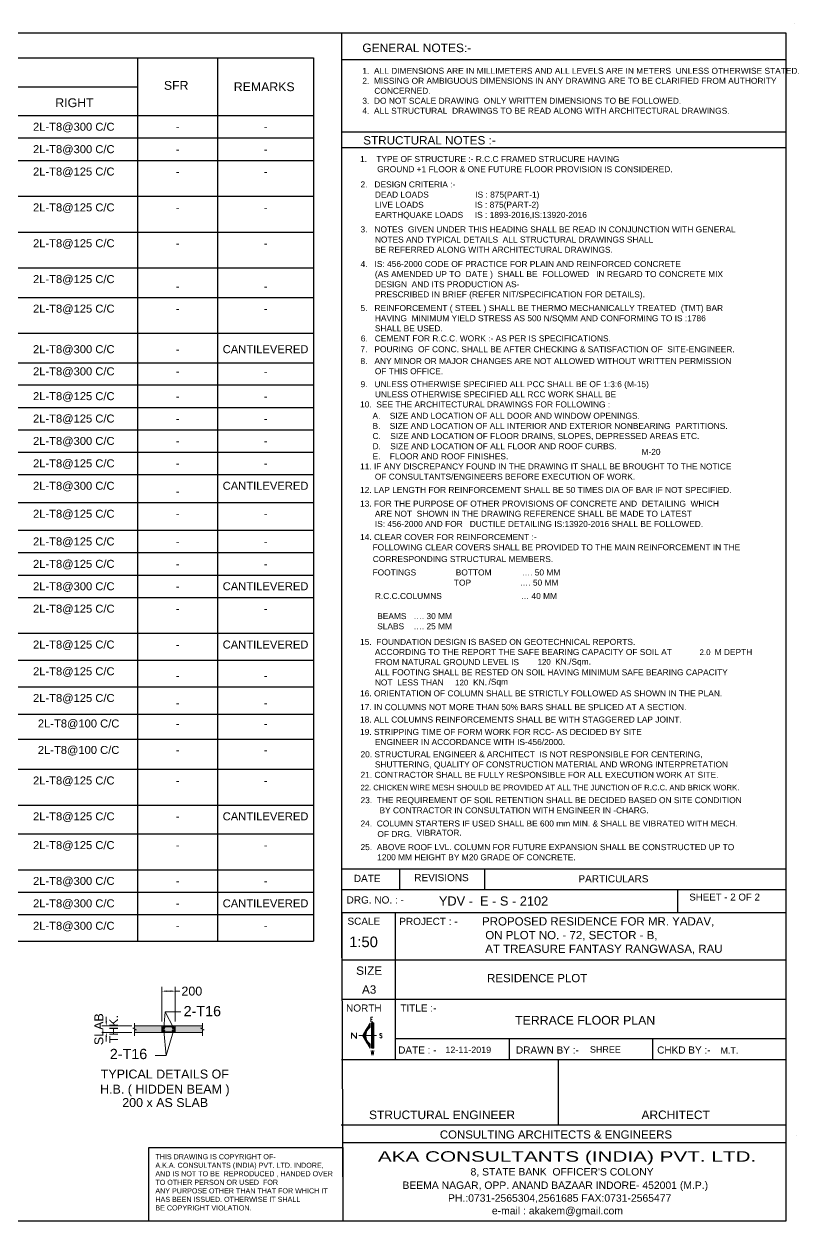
# Model space of a CAD drawing. Header units: metres. Extents: x 1689 to 2066, y 219 to 408.
# Drawn here: x 1739.14 to 1748.83, y 363.55 to 378.51 of the extents above; entities that cross this region are included whole.
import ezdxf
from ezdxf.enums import TextEntityAlignment as Align

# ---------------------------------------------------------------- set-up
doc = ezdxf.new("R2010")
doc.units = ezdxf.units.M
doc.header["$LTSCALE"] = 1.5
for name, color, linetype, lineweight in [('COL', 4, 'Continuous', 25), ('FORMAT - STR', 7, 'Continuous', 25), ('SECTION -  LINE - STR', 3, 'Continuous', 20)]:
    doc.layers.add(name, color=color, linetype=linetype, lineweight=lineweight)
for name, color, linetype in [('LETTER', 7, 'Continuous'), ('Schedule Border', 60, 'Continuous'), ('Schedule Header', 4, 'Continuous'), ('Schedule Line', 60, 'Continuous'), ('T-Text', 7, 'Continuous'), ('Text', 31, 'Continuous')]:
    doc.layers.add(name, color=color, linetype=linetype)
doc.styles.add('A1', font='arial.ttf', dxfattribs={"height": 0.225})
doc.styles.add('PRADEEP - STR', font='swissel.ttf')
doc.styles.add('ROMAND', font='arial.ttf')
doc.styles.add('ROMANS', font='romans', dxfattribs={"width": 0.8})
doc.styles.add('ROMANT', font='romant', dxfattribs={"height": 0.4})
doc.styles.add('SC-FGT2', font='sanss___.ttf')
doc.styles.add('SC-FTG1', font='sanss___.ttf')
doc.styles.get("Standard").update_dxf_attribs({"font": 'arial.ttf', "height": 0.2})
doc.dimstyles.new('XYZ', dxfattribs={"dimtxt": 0.3, "dimasz": 0.2, "dimexe": 0.09, "dimexo": 0.0625, "dimgap": 0.09, "dimtad": 0, "dimdec": 0, "dimlfac": 1000, "dimzin": 0, "dimdsep": 46, "dimtxsty": 'Standard', "dimblk": 'OBLIQUE', "dimcen": 0.09, "dimclrd": 125, "dimclre": 125, "dimadec": 0, "dimazin": 0, "dimtfac": 1, "dimtdec": 0, "dimtofl": 0, "dimtmove": 0, "dimatfit": 3, "dimfxl": 1, "dimtolj": 1, "dimtzin": 0, "dimlwd": 13, "dimlwe": 13, "dimarcsym": 0})

# ---------------------------------------------------------------- blocks, each defined once
blk = doc.blocks.new('A$C3A620828')
at = {"color": 125, "lineweight": 25, "ltscale": 100}
for p, q in [((0, 1.718), (-3.7121, 1.718)), ((0, 1.5691), (-3.6971, 1.5691)), ((0, 0.9176), (-3.6971, 0.9176))]:
    blk.add_line(p, q, dxfattribs=at)
at = {"layer": 'COL'}
for p, q in [((-3.7076, 3.8567), (-3.6971, 0.9176)), ((0, 1.9089), (0, 0.9176))]:
    blk.add_line(p, q, dxfattribs=at)
at = {"layer": 'Defpoints', "color": 1, "linetype": 'Continuous', "lineweight": 30}
blk.add_line((0.0859, 1.6321), (0.0859, 1.6321), dxfattribs=at)
at = {"layer": 'FORMAT - STR'}
for p, q in [((-3.7076, 3.8567), (0, 3.8567)), ((-3.2235, 3.8567), (-3.2235, 3.6848)), ((-2.5153, 3.8567), (-2.5153, 3.6848)), ((-3.7076, 3.6848), (0, 3.6848)), ((-0.9039, 3.6848), (-0.9039, 3.491)), ((-3.7076, 3.491), (0, 3.491)), ((-3.26, 3.491), (-3.26, 2.2624)), ((0, 3.0945), (-3.7076, 3.0945)), ((0, 2.7661), (-3.7076, 2.7661)), ((0, 2.4378), (-3.26, 2.4378)), ((-2.3101, 2.4378), (-2.3101, 2.2624)), ((-1.1142, 2.4378), (-1.1142, 2.2624)), ((0, 2.2624), (-3.7076, 2.2624)), ((-1.8982, 1.718), (-1.8982, 2.2624)), ((0, 1.718), (-3.7121, 1.718))]:
    blk.add_line(p, q, dxfattribs=at)
at = {"layer": 'FORMAT - STR', "ltscale": 3, "style": 'PRADEEP - STR'}
for s, height, p in [('DATE', 0.05974, (-3.6055, 3.7469)), ('REVISIONS', 0.05974, (-3.1013, 3.7536)), ('PARTICULARS', 0.059738, (-1.7311, 3.7438)), ('DRG. NO. : -', 0.059738, (-3.6657, 3.5672)), ('SCALE', 0.05974, (-3.6587, 3.3898)), ('PROJECT : -', 0.059738, (-3.226, 3.3882)), ('NORTH', 0.05974, (-3.6702, 2.6651)), ('TITLE :-', 0.05974, (-3.2177, 2.6653)), ('DATE : -', 0.05974, (-3.2353, 2.3148)), ('DRAWN BY :-    ', 0.059738, (-2.252, 2.3148)), ('CHKD BY :-', 0.05974, (-1.0738, 2.3148)), ('STRUCTURAL ENGINEER', 0.071364, (-3.4784, 1.7683)), ('ARCHITECT', 0.07136, (-1.2048, 1.7683))]:
    blk.add_text(s, height=height, dxfattribs=at).set_placement(p)
at = {"layer": 'FORMAT - STR', "color": 4, "ltscale": 3, "char_height": 0.068589, "width": 2.451607, "attachment_point": 1, "rotation": 0.00229, "style": 'PRADEEP - STR'}
for s, insert in [('\\pxql;{\\fArial|b0|i0|c0|p34;\\C256;PROPOSED RESIDENCE FOR MR. YADAV, \\P ON PLOT NO. - 72, SECTOR - B, \\P AT TREASURE FANTASY RANGWASA, RAU}', (-2.5351, 3.4526)), ('\\pxql;{\\fArial|b0|i0|c0|p34;\\C256;RESIDENCE PLOT}', (-2.4934, 2.9794))]:
    blk.add_mtext(s, dxfattribs=dict(at, insert=insert))
at = {"layer": 'T-Text', "ltscale": 3, "style": 'ROMAND'}
blk.add_text('CONSULTING ARCHITECTS & ENGINEERS ', height=0.068214, dxfattribs=at).set_placement((-2.8875, 1.6057))
at = {"layer": 'T-Text', "ltscale": 3, "style": 'ROMAND', "width": 1.424099}
blk.add_text('AKA CONSULTANTS (INDIA) PVT. LTD.', height=0.086818, rotation=0.00229, dxfattribs=at).set_placement((-3.4046, 1.4131), (-0.2472, 1.4132), align=Align.FIT)
at = {"layer": 'T-Text', "ltscale": 3, "style": 'A1'}
for s, p in [("8, STATE BANK  OFFICER'S COLONY", (-2.6314, 1.2978)), ('BEEMA NAGAR, OPP. ANAND BAZAAR INDORE- 452001 (M.P.)', (-3.1999, 1.1857)), ('PH.:0731-2565304,2561685 FAX:0731-2565477', (-2.8197, 1.0788)), ('e-mail : akakem@gmail.com', (-2.4533, 0.9733))]:
    blk.add_text(s, height=0.062013, rotation=0.00229, dxfattribs=at).set_placement(p)
blk = doc.blocks.new('*X3')
at = {"color": 0}
for p, q in [((48396, 10594), (49241, 10594)), ((48449, 10625), (49189, 10625)), ((48501, 10656), (49136, 10656)), ((48554, 10688), (49084, 10688)), ((48606, 10719), (49031, 10719)), ((48659, 10750), (48978, 10750)), ((48712, 10781), (48926, 10781)), ((48764, 10812), (48873, 10812)), ((48817, 10844), (48821, 10844)), ((47703, 10031), (49939, 10031)), ((47703, 10000), (49939, 10000)), ((47703, 9969), (49939, 9969)), ((47703, 9906), (49939, 9906)), ((47703, 9875), (49939, 9875)), ((47712, 10188), (48065, 10188)), ((47765, 10219), (48088, 10219)), ((47818, 10250), (48113, 10250)), ((47870, 10281), (48140, 10281)), ((47923, 10312), (48170, 10312)), ((47975, 10344), (48203, 10344)), ((48028, 10375), (48240, 10375)), ((48081, 10406), (48281, 10406)), ((48133, 10438), (48327, 10438)), ((48186, 10469), (48380, 10469)), ((48238, 10500), (48444, 10500)), ((48291, 10531), (48524, 10531)), ((48343, 10562), (48641, 10562)), ((48996, 10562), (49294, 10562)), ((49114, 10531), (49347, 10531)), ((49194, 10500), (49399, 10500)), ((49257, 10469), (49452, 10469)), ((49310, 10438), (49504, 10438)), ((49357, 10406), (49557, 10406)), ((49398, 10375), (49609, 10375)), ((49434, 10344), (49662, 10344)), ((49467, 10312), (49715, 10312)), ((49497, 10281), (49767, 10281)), ((49525, 10250), (49820, 10250)), ((49550, 10219), (49872, 10219)), ((49572, 10188), (49925, 10188))]:
    blk.add_line(p, q, dxfattribs=at)
blk = doc.blocks.new('NORTH')
at = {"lineweight": 20}
for p, q in [((0.14, 1.8), (-0.52, 0.69)), ((0.14, 1.44), (0.14, 1.8)), ((0.14, -0.43), (-0.52, 0.69)), ((0.14, -0.07), (0.14, -0.43))]:
    blk.add_line(p, q, dxfattribs=at)
at = {"color": 1, "lineweight": 20}
blk.add_line((0.69, 0.69), (-0.88, 0.69), dxfattribs=at)
at = {"lineweight": 20}
for points in [[(0.27, 1.81), (0.37, 1.81), (0.37, -0.43), (0.27, -0.43)], [(0.41, -0.43), (0.41, 1.81), (0.47, 1.81), (0.47, -0.43)]]:
    blk.add_lwpolyline(points, close=True, dxfattribs=at)
for start, end in [(124.5364, 180), (180, 235.4636)]:
    blk.add_arc((0.66, 0.69), 0.92, start, end, dxfattribs=at)
at = {"lineweight": 20, "xscale": 0.001, "yscale": 0.001, "zscale": 0.001, "rotation": 90}
blk.add_blockref('*X3', (10.32, -48.13), dxfattribs=at)
at = {"color": 1, "lineweight": 20, "style": 'ROMANS'}
for s, width, p, p2 in [('E', 0.865261, (0.13, 1.91), (0.41, 1.91)), ('S', 0.865261, (0.94, 0.48), (1.22, 0.48)), ('W', 0.668611, (0.2, -1.03), (0.48, -1.03))]:
    blk.add_text(s, height=0.4, dxfattribs=dict(at, width=width)).set_placement(p, p2, align=Align.FIT)
at = {"color": 1, "lineweight": 20, "style": 'ROMANT', "width": 1.5}
blk.add_text('N', height=0.5, dxfattribs=at).set_placement((-1.64, 0.43))
blk = doc.blocks.new('A$C4C8860FA')
at = {"layer": 'LETTER', "color": 7, "xscale": 0.1413310012124444, "yscale": 0.1413310012124444, "zscale": 0.1413310012124444}
blk.add_blockref('NORTH', (-0.332, 0.206), dxfattribs=at)
at = {"layer": 'FORMAT - STR', "color": 6, "ltscale": 3, "style": 'PRADEEP - STR'}
for s, p in [('SIZE', (-0.326, 1.063)), ('A3', (-0.326, 0.827))]:
    blk.add_text(s, height=0.1046, dxfattribs=at).set_placement(p, align=Align.CENTER)
blk = doc.blocks.new('DCDCVDCVZXCXZV')
at = {"layer": 'SECTION -  LINE - STR', "color": 2, "const_width": 0.0303, "flags": 128}
blk.add_lwpolyline([(-0.017, 0, 1), (0.017, 0, 1)], format="xyb", close=True, dxfattribs=at)
at = {"layer": 'SECTION -  LINE - STR', "color": 2}
blk.add_circle((0, 0), 0.0335, dxfattribs=at)
blk = doc.blocks.new('*D482')
at = {"layer": 'Defpoints', "color": 0, "transparency": 16777216}
for p in [(-1.366, 0.407), (-0.692, 0.407), (-0.692, 0.257)]:
    blk.add_point(p, dxfattribs=at)
at = {"layer": 'SECTION -  LINE - STR', "color": 2, "lineweight": 13, "transparency": 16777216}
for p, q in [((-1.366, 0.507), (-1.366, 0.607)), ((-1.366, 0.157), (-1.366, 0.057))]:
    blk.add_line(p, q, dxfattribs=at)
at = {"layer": 'SECTION -  LINE - STR', "color": 1, "lineweight": 13, "transparency": 16777216}
for p, q in [((-0.792, 0.407), (-1.466, 0.407)), ((-0.792, 0.257), (-1.466, 0.257))]:
    blk.add_line(p, q, dxfattribs=at)
at = {"layer": 'SECTION -  LINE - STR', "color": 2, "transparency": 16777216}
for points in [[(-1.383, 0.507), (-1.35, 0.507), (-1.366, 0.407)], [(-1.383, 0.157), (-1.35, 0.157), (-1.366, 0.257)]]:
    blk.add_solid(points, dxfattribs=at)
at = {"layer": 'SECTION -  LINE - STR', "color": 3, "transparency": 16777216, "insert": (-1.366, 0.332), "char_height": 0.2, "width": 0.68704, "attachment_point": 5, "rotation": 90}
blk.add_mtext('\\A1;SLAB \\PTHK.', dxfattribs=at)
blk = doc.blocks.new('_Oblique')
at = {"color": 0, "linetype": 'ByBlock', "lineweight": -2}
blk.add_line((-0.5, -0.5), (0.5, 0.5), dxfattribs=at)
blk = doc.blocks.new('*D483')
at = {"layer": 'Defpoints', "color": 0, "transparency": 16777216}
for p in [(0.18, 1.184), (-0.12, 0.407), (0.18, 0.407)]:
    blk.add_point(p, dxfattribs=at)
at = {"layer": 'SECTION -  LINE - STR', "color": 1, "lineweight": 13, "transparency": 16777216}
for p, q in [((-0.12, 0.507), (-0.12, 1.284)), ((0.18, 0.507), (0.18, 1.284))]:
    blk.add_line(p, q, dxfattribs=at)
at = {"layer": 'SECTION -  LINE - STR', "color": 2, "lineweight": 13, "transparency": 16777216}
for p, q in [((-0.02, 1.184), (0.08, 1.184)), ((0.18, 1.184), (0.28, 1.184))]:
    blk.add_line(p, q, dxfattribs=at)
at = {"layer": 'SECTION -  LINE - STR', "color": 2, "transparency": 16777216}
for points in [[(-0.02, 1.201), (-0.02, 1.168), (-0.12, 1.184)], [(0.08, 1.201), (0.08, 1.168), (0.18, 1.184)]]:
    blk.add_solid(points, dxfattribs=at)
at = {"layer": 'SECTION -  LINE - STR', "color": 3, "transparency": 16777216, "insert": (0.552, 1.184), "char_height": 0.2, "attachment_point": 5}
blk.add_mtext('\\A1;200', dxfattribs=at)
blk = doc.blocks.new('H.B. ( HIDDEN BEAM )')
at = {"layer": 'SECTION -  LINE - STR'}
h = blk.add_hatch(color=48, dxfattribs=at)
h.dxf.hatch_style = 1
h.paths.add_polyline_path([(-0.7296, 0.4066), (-0.7296, 0.3561), (-0.7688, 0.3561), (-0.6904, 0.3148), (-0.7296, 0.3148), (-0.7296, 0.2566), (0.7892, 0.2566), (0.7892, 0.3148), (0.8284, 0.3148), (0.75, 0.3561), (0.7892, 0.3561), (0.7892, 0.4066)])
at = {"layer": 'SECTION -  LINE - STR', "color": 3}
for p, q in [((-0.7296, 0.4066), (0.7892, 0.4066)), ((-0.7296, 0.2566), (0.7892, 0.2566))]:
    blk.add_line(p, q, dxfattribs=at)
at = {"layer": 'SECTION -  LINE - STR', "color": 3, "flags": 128}
for points in [[(-0.7296, 0.4705), (-0.7296, 0.3561), (-0.7688, 0.3561), (-0.6904, 0.3148), (-0.7296, 0.3148), (-0.7296, 0.1831)], [(0.7892, 0.4705), (0.7892, 0.3561), (0.75, 0.3561), (0.8284, 0.3148), (0.7892, 0.3148), (0.7892, 0.1831)]]:
    blk.add_lwpolyline(points, dxfattribs=at)
at = {"layer": 'SECTION -  LINE - STR', "color": 3}
blk.add_lwpolyline([(-0.1202, 0.2566), (0.1798, 0.2566), (0.1798, 0.4066), (-0.1202, 0.4066)], close=True, dxfattribs=at)
at = {"layer": 'SECTION -  LINE - STR', "color": 6}
blk.add_lwpolyline([(-0.0906, 0.2762), (0.1501, 0.2762, 0.4142136), (0.1601, 0.2862), (0.1601, 0.3769, 0.4142136), (0.1501, 0.3869), (-0.0906, 0.3869, 0.4142136), (-0.1006, 0.3769), (-0.1006, 0.2862, 0.4142136)], format="xyb", close=True, dxfattribs=at)
at = {"layer": 'SECTION -  LINE - STR', "color": 2, "yscale": 0.3919999999999998, "zscale": 0.3919999999999998}
for p, xscale in [((-0.0786, 0.3649), 0.3919999999999998), ((0.1381, 0.3649), -0.3919999999999998)]:
    blk.add_blockref('DCDCVDCVZXCXZV', p, dxfattribs=dict(at, xscale=xscale))
at = {"layer": 'SECTION -  LINE - STR', "color": 2, "yscale": 0.3919999999999998, "zscale": 0.3919999999999998, "rotation": 180}
for p, xscale in [((-0.0786, 0.2982), -0.3919999999999998), ((0.1381, 0.2982), 0.3919999999999998)]:
    blk.add_blockref('DCDCVDCVZXCXZV', p, dxfattribs=dict(at, xscale=xscale))
at = {"layer": 'SECTION -  LINE - STR', "color": 6, "style": 'PRADEEP - STR'}
for p in [(0.368, 0.6223), (-1.2869, -0.3388)]:
    blk.add_text('2-T16', height=0.23, dxfattribs=at).set_placement(p)
at = {"layer": 'SECTION -  LINE - STR', "color": 2, "style": 'PRADEEP - STR'}
for s, p in [('TYPICAL DETAILS OF', (-0.0533, -0.7731)), ('H.B. ( HIDDEN BEAM )', (-0.0533, -1.1117)), ('200 x AS SLAB', (-0.0452, -1.4127))]:
    blk.add_text(s, height=0.2, dxfattribs=at).set_placement(p, align=Align.CENTER)
at = {"layer": 'SECTION -  LINE - STR', "color": 3}
dim = blk.add_linear_dim(base=(0.1798, 1.1842), p1=(-0.1202, 0.4066), p2=(0.1798, 0.4066), text='200', dimstyle='XYZ', override={"dimtxt": 0.15, "dimasz": 0.1, "dimexe": 0.1, "dimexo": 0.1, "dimgap": 0.05, "dimsah": 1, "dimdle": 0.1, "dimclrd": 2, "dimclre": 1, "dimclrt": 3, "dimfxl": 100}, dxfattribs=at)
dim.commit()
dim.dimension.update_dxf_attribs({"geometry": '*D483', "text_midpoint": (0.5521, 1.1842)})
dim = blk.add_linear_dim(base=(-1.3662, 0.4066), p1=(-0.6916, 0.2566), p2=(-0.6916, 0.4066), angle=90, text='SLAB \\PTHK.', dimstyle='XYZ', override={"dimtxt": 0.15, "dimasz": 0.1, "dimexe": 0.1, "dimexo": 0.1, "dimgap": 0.05, "dimsah": 1, "dimdle": 0.1, "dimclrd": 2, "dimclre": 1, "dimclrt": 3, "dimfxl": 100}, dxfattribs=at)
dim.commit()
dim.dimension.update_dxf_attribs({"geometry": '*D482', "text_midpoint": (-1.3662, 0.3316), "dimtype": 128})
at = {"layer": 'SECTION -  LINE - STR', "color": 2}
for points in [[(-0.0786, 0.3649), (-0.0458, 0.719), (0.3059, 0.719)], [(0.1381, 0.3649), (-0.0458, 0.719), (0.3059, 0.719)], [(0.1381, 0.2982), (-0.0206, -0.2584), (-0.2701, -0.2584)], [(-0.0786, 0.2982), (-0.0206, -0.2584), (-0.2701, -0.2584)]]:
    blk.add_leader(points, dimstyle='XYZ', override={"dimasz": 0.05, "dimclrd": 2, "dimldrblk": 'Origin2', "dimlwd": 9}, dxfattribs=at)

msp = doc.modelspace()

# ---------------------------------------------------------------- linework, layer by layer
at = {"layer": 'Defpoints', "color": 1, "linetype": 'Continuous', "lineweight": 30}
msp.add_line((1748.77178, 378.51277), (1748.77178, 378.51277), dxfattribs=at)
at = {"layer": 'FORMAT - STR'}
for p, q in [((1743.1093, 378.40264), (1743.1093, 366.8404)), ((1743.28306, 378.40273), (1748.66174, 378.40273)), ((1748.66174, 378.40273), (1748.66174, 366.06706)), ((1743.1093, 378.06844), (1748.66174, 378.06844)), ((1743.1093, 377.16576), (1748.66174, 377.16576)), ((1743.1093, 376.97037), (1748.66174, 376.97037))]:
    msp.add_line(p, q, dxfattribs=at)
for points in [[(1748.66174, 378.40273), (1748.66174, 363.55273), (1727.66174, 363.55273), (1727.66174, 378.40273)], [(1748.66174, 378.40273), (1748.66174, 363.55273), (1727.66174, 363.55273), (1727.66174, 378.40273)], [(1743.12464, 363.55273), (1740.69976, 363.55273), (1740.69976, 364.47208), (1743.12464, 364.47208)]]:
    msp.add_lwpolyline(points, close=True, dxfattribs=at)
at = {"layer": 'Schedule Border'}
for p, q in [((1727.66174, 378.08815), (1742.75845, 378.08815)), ((1740.55845, 378.08815), (1740.55845, 367.0522)), ((1741.55845, 378.08815), (1741.55845, 367.0522)), ((1742.75845, 378.08815), (1742.75845, 367.0522)), ((1727.66174, 377.36815), (1742.75845, 377.36815)), ((1727.66174, 377.36815), (1742.75845, 377.36815)), ((1727.66174, 367.0522), (1742.75845, 367.0522))]:
    msp.add_line(p, q, dxfattribs=at)
at = {"layer": 'Schedule Line'}
for p, q in [((1741.55845, 378.08815), (1741.55845, 367.0522)), ((1729.06174, 377.72815), (1740.55845, 377.72815)), ((1727.66174, 377.08815), (1742.75845, 377.08815)), ((1727.66174, 376.80815), (1742.75845, 376.80815)), ((1727.66174, 376.36015), (1742.75845, 376.36015)), ((1727.66174, 375.91215), (1742.75845, 375.91215)), ((1727.66174, 375.46415), (1742.75845, 375.46415)), ((1727.66174, 375.09508), (1742.75845, 375.09508)), ((1727.66174, 374.64708), (1742.75845, 374.64708)), ((1727.66174, 374.27859), (1742.75845, 374.27859)), ((1727.66174, 374.00144), (1742.75845, 374.00144)), ((1727.66174, 373.72144), (1742.75845, 373.72144)), ((1727.66174, 373.44144), (1742.75845, 373.44144)), ((1727.66174, 373.16144), (1742.75845, 373.16144)), ((1727.66174, 372.88144), (1742.75845, 372.88144)), ((1727.66174, 372.53167), (1742.75845, 372.53167)), ((1727.66174, 372.18544), (1742.75845, 372.18544)), ((1727.66174, 371.90544), (1742.75845, 371.90544)), ((1727.66174, 371.62544), (1742.75845, 371.62544)), ((1727.66174, 371.34544), (1742.75845, 371.34544)), ((1727.66174, 370.89744), (1742.75845, 370.89744)), ((1727.66174, 370.56301), (1742.75845, 370.56301)), ((1727.66174, 370.22926), (1742.75845, 370.22926)), ((1727.66174, 369.88731), (1742.75845, 369.88731)), ((1727.66174, 369.57512), (1742.75845, 369.57512)), ((1727.66174, 369.19829), (1742.75845, 369.19829)), ((1727.66174, 369.19829), (1742.75845, 369.19829)), ((1727.66174, 368.75029), (1742.75845, 368.75029)), ((1727.66174, 368.39094), (1742.75845, 368.39094)), ((1727.66174, 367.94294), (1742.75845, 367.94294)), ((1727.66174, 367.66294), (1742.75845, 367.66294)), ((1727.66174, 367.38294), (1742.75845, 367.38294))]:
    msp.add_line(p, q, dxfattribs=at)

# ---------------------------------------------------------------- block references
at = {"layer": 'COL', "xscale": 1.497702765113534, "yscale": 1.497702765113534, "zscale": 1.497702765113534}
msp.add_blockref('A$C3A620828', (1748.66174, 362.1784), dxfattribs=at)
at = {"layer": 'COL'}
msp.add_blockref('A$C4C8860FA', (1743.77925, 365.5668), dxfattribs=at)
at = {"layer": 'SECTION -  LINE - STR', "linetype": 'Continuous', "xscale": 0.5575680000000002, "yscale": 0.5575680000000002, "zscale": 0.5575680000000002}
msp.add_blockref('H.B. ( HIDDEN BEAM )', (1740.92922, 365.76532), dxfattribs=at)

# ---------------------------------------------------------------- texts
at = {"layer": 'FORMAT - STR', "style": 'PRADEEP - STR'}
for s, height, p in [('1.    TYPE OF STRUCTURE :- R.C.C FRAMED STRUCURE HAVING', 0.0748637, (1743.33963, 376.78714)), ('       GROUND +1 FLOOR & ONE FUTURE FLOOR PROVISION IS CONSIDERED.', 0.0748637, (1743.35031, 376.6604)), ('2.   DESIGN CRITERIA :-', 0.0748637, (1743.34525, 376.46967)), ('      DEAD LOADS                    IS : 875(PART-1)', 0.0748637, (1743.35031, 376.34292)), ('      LIVE LOADS                      IS : 875(PART-2)', 0.0748637, (1743.35031, 376.21618)), ('      EARTHQUAKE LOADS     IS : 1893-2016,IS:13920-2016', 0.0748637, (1743.35031, 376.08943)), ('3.   NOTES  GIVEN UNDER THIS HEADING SHALL BE READ IN CONJUNCTION WITH GENERAL', 0.0748637, (1743.3452, 375.90744)), ('      NOTES AND TYPICAL DETAILS  ALL STRUCTURAL DRAWINGS SHALL', 0.0748637, (1743.35031, 375.78069)), ('      BE REFERRED ALONG WITH ARCHITECTURAL DRAWINGS.', 0.0748637, (1743.35031, 375.65395)), ('4.   IS: 456-2000 CODE OF PRACTICE FOR PLAIN AND REINFORCED CONCRETE', 0.0748637, (1743.34616, 375.47578)), ('      (AS AMENDED UP TO  DATE )  SHALL BE  FOLLOWED   IN REGARD TO CONCRETE MIX', 0.0748637, (1743.35031, 375.34903)), ('      DESIGN  AND ITS PRODUCTION AS-', 0.0748637, (1743.35031, 375.22228)), ('      PRESCRIBED IN BRIEF (REFER NIT/SPECIFICATION FOR DETAILS).', 0.0748637, (1743.35031, 375.09554)), ('5.   REINFORCEMENT ( STEEL ) SHALL BE THERMO MECHANICALLY TREATED  (TMT) BAR', 0.0748637, (1743.34525, 374.92464)), ('      HAVING  MINIMUM YIELD STRESS AS 500 N/SQMM AND CONFORMING TO IS :1786', 0.0748637, (1743.35031, 374.79789)), ('6.   CEMENT FOR R.C.C. WORK :- AS PER IS SPECIFICATIONS.', 0.0748637, (1743.34885, 374.54514)), ('      SHALL BE USED.', 0.0748637, (1743.35031, 374.67114)), ('7.   POURING  OF CONC. SHALL BE AFTER CHECKING & SATISFACTION OF  SITE-ENGINEER.', 0.0748637, (1743.34449, 374.41031)), ('8.   ANY MINOR OR MAJOR CHANGES ARE NOT ALLOWED WITHOUT WRITTEN PERMISSION', 0.0748637, (1743.34515, 374.26238)), ('      OF THIS OFFICE.', 0.0748637, (1743.35031, 374.13563)), ('9.   UNLESS OTHERWISE SPECIFIED ALL PCC SHALL BE OF 1:3:6 (M-15)', 0.0748637, (1743.34616, 373.97367)), ('      UNLESS OTHERWISE SPECIFIED ALL RCC WORK SHALL BE ', 0.0748637, (1743.35031, 373.84692)), ('10.  SEE THE ARCHITECTURAL DRAWINGS FOR FOLLOWING :', 0.0748637, (1743.33963, 373.72018)), ('     A.    SIZE AND LOCATION OF ALL DOOR AND WINDOW OPENINGS.', 0.0748637, (1743.35031, 373.57874)), ('     B.    SIZE AND LOCATION OF ALL INTERIOR AND EXTERIOR NONBEARING  PARTITIONS.', 0.0748637, (1743.35031, 373.452)), ('     C.    SIZE AND LOCATION OF FLOOR DRAINS, SLOPES, DEPRESSED AREAS ETC.', 0.0748637, (1743.35031, 373.32525)), ('     D.    SIZE AND LOCATION OF ALL FLOOR AND ROOF CURBS.', 0.0748637, (1743.35031, 373.1985)), ('     E.    FLOOR AND ROOF FINISHES.', 0.0748637, (1743.35031, 373.07175)), ('M-20', 0.074864, (1746.85732, 373.12727)), ('11. IF ANY DISCREPANCY FOUND IN THE DRAWING IT SHALL BE BROUGHT TO THE NOTICE', 0.0748637, (1743.33963, 372.94501)), ('      OF CONSULTANTS/ENGINEERS BEFORE EXECUTION OF WORK.', 0.0748637, (1743.35031, 372.81826)), ('12. LAP LENGTH FOR REINFORCEMENT SHALL BE 50 TIMES DIA OF BAR IF NOT SPECIFIED.', 0.0748637, (1743.33963, 372.65232)), ('13. FOR THE PURPOSE OF OTHER PROVISIONS OF CONCRETE AND  DETAILING  WHICH', 0.0748637, (1743.33963, 372.48084)), ('      ARE NOT  SHOWN IN THE DRAWING REFERENCE SHALL BE MADE TO LATEST', 0.0748637, (1743.35031, 372.3541)), ('      IS: 456-2000 AND FOR   DUCTILE DETAILING IS:13920-2016 SHALL BE FOLLOWED.', 0.0748637, (1743.35031, 372.22735)), ('14. CLEAR COVER FOR REINFORCEMENT :-', 0.0748637, (1743.33963, 372.06274)), ('     FOLLOWING CLEAR COVERS SHALL BE PROVIDED TO THE MAIN REINFORCEMENT IN THE', 0.0748637, (1743.35031, 371.93599)), ('CORRESPONDING STRUCTURAL MEMBERS.', 0.0748637, (1743.49873, 371.78775)), ('     FOOTINGS                 BOTTOM             …. 50 MM', 0.0748637, (1743.35031, 371.62072)), ('                                        TOP                     …. 50 MM', 0.0748637, (1743.35031, 371.49397)), ('      R.C.C.COLUMNS                                  … 40 MM', 0.0748637, (1743.35031, 371.32672)), ('       SLABS    …. 25 MM', 0.0748637, (1743.35031, 370.94845)), ('       BEAMS   …. 30 MM', 0.0748637, (1743.35031, 371.0752)), ('15.  FOUNDATION DESIGN IS BASED ON GEOTECHNICAL REPORTS.', 0.0748637, (1743.33963, 370.75333)), ('      ACCORDING TO THE REPORT THE SAFE BEARING CAPACITY OF SOIL AT', 0.0748637, (1743.35031, 370.62658)), ('      FROM NATURAL GROUND LEVEL IS', 0.0748655, (1743.35031, 370.49983)), (' KN./Sqm.', 0.074866, (1745.74956, 370.50584)), (' M DEPTH', 0.074866, (1747.74185, 370.62583)), ('      ALL FOOTING SHALL BE RESTED ON SOIL HAVING MINIMUM SAFE BEARING CAPACITY', 0.0748655, (1743.35031, 370.37308)), ('      NOT  LESS THAN', 0.0748655, (1743.35031, 370.24633)), ('KN.', 0.074866, (1744.75207, 370.24633)), ('/Sqm', 0.074866, (1744.94516, 370.25451)), ('16. ORIENTATION OF COLUMN SHALL BE STRICTLY FOLLOWED AS SHOWN IN THE PLAN.', 0.0748655, (1743.33963, 370.10956)), ('17. IN COLUMNS NOT MORE THAN 50%%% BARS SHALL BE SPLICED AT A SECTION.', 0.0748655, (1743.33963, 369.93735)), ('18. ALL COLUMNS REINFORCEMENTS SHALL BE WITH STAGGERED LAP JOINT.', 0.0748655, (1743.33963, 369.78277)), ('19. STRIPPING TIME OF FORM WORK FOR RCC- AS DECIDED BY SITE', 0.0748655, (1743.33963, 369.62819)), ('      ENGINEER IN ACCORDANCE WITH IS-456/2000.', 0.0748655, (1743.35031, 369.50144)), ('20. STRUCTURAL ENGINEER & ARCHITECT  IS NOT RESPONSIBLE FOR CENTERING,', 0.0748655, (1743.34525, 369.34817)), ('      SHUTTERING, QUALITY OF CONSTRUCTION MATERIAL AND WRONG INTERPRETATION', 0.0748655, (1743.35031, 369.22142)), ('21. CONTRACTOR SHALL BE FULLY RESPONSIBLE FOR ALL EXECUTION WORK AT SITE.', 0.0748655, (1743.34525, 369.0917)), ('22. CHICKEN WIRE MESH SHOULD BE PROVIDED AT ALL THE JUNCTION OF R.C.C. AND BRICK WORK.', 0.0687023, (1743.34525, 368.93556)), ('23.  THE REQUIREMENT OF SOIL RETENTION SHALL BE DECIDED BASED ON SITE CONDITION', 0.0748655, (1743.34525, 368.77514)), ('        BY CONTRACTOR IN CONSULTATION WITH ENGINEER IN -CHARG.', 0.0748655, (1743.35031, 368.6484)), ('24.  COLUMN STARTERS IF USED SHALL BE 600 mm MIN. & SHALL BE VIBRATED WITH MECH.', 0.0748655, (1743.34525, 368.48347)), ('      OF DRG.', 0.0748655, (1743.38185, 368.35216)), ('       VIBRATOR.', 0.0748655, (1743.84304, 368.36822)), ('25.  ABOVE ROOF LVL. COLUMN FOR FUTURE EXPANSION SHALL BE CONSTRUCTED UP TO', 0.0748655, (1743.34525, 368.18799)), ('       1200 MM HEIGHT BY M20 GRADE OF CONCRETE.', 0.0748655, (1743.35031, 368.06124))]:
    msp.add_text(s, height=height, dxfattribs=at).set_placement(p)
at = {"layer": 'FORMAT - STR', "color": 3, "style": 'PRADEEP - STR'}
for s, p in [('120', (1745.55852, 370.50584)), ('2.0', (1747.58262, 370.62583)), ('120', (1744.52761, 370.24633))]:
    msp.add_text(s, height=0.070976, dxfattribs=at).set_placement(p)
at = {"layer": 'FORMAT - STR', "color": 4, "ltscale": 3, "style": 'PRADEEP - STR'}
msp.add_text('YDV -  E - S - 2102', height=0.1142575, rotation=0.002289, dxfattribs=at).set_placement((1744.32504, 367.49517))
at = {"layer": 'FORMAT - STR', "color": 1, "ltscale": 3, "style": 'PRADEEP - STR'}
for s, height, p in [('SHEET - 2 OF 2', 0.0868597, (1747.45486, 367.55814)), ('M.T.', 0.07998, (1747.84433, 365.64354))]:
    msp.add_text(s, height=height, dxfattribs=at).set_placement(p)
at = {"layer": 'FORMAT - STR', "color": 1, "style": 'PRADEEP - STR'}
for s, height, p in [('1:50', 0.132, (1743.38288, 366.97562)), ('TERRACE FLOOR PLAN', 0.11, (1746.15329, 366.00686))]:
    msp.add_text(s, height=height, rotation=0.002289, dxfattribs=at).set_placement(p, align=Align.CENTER)
at = {"layer": 'FORMAT - STR', "color": 4, "ltscale": 3, "style": 'PRADEEP - STR'}
msp.add_text('12-11-2019', height=0.07998, dxfattribs=at).set_placement((1744.4068, 365.65285))
at = {"layer": 'FORMAT - STR', "color": 50, "ltscale": 3, "style": 'PRADEEP - STR'}
msp.add_text('SHREE', height=0.07998, dxfattribs=at).set_placement((1746.21341, 365.65744))
at = {"layer": 'FORMAT - STR', "insert": (1740.78137, 364.38887), "char_height": 0.0639425, "width": 2.2784402, "attachment_point": 1, "style": 'PRADEEP - STR'}
msp.add_mtext('THIS DRAWING IS COPYRIGHT OF-\\PA.K.A. CONSULTANTS (INDIA) PVT. LTD. INDORE,\\PAND IS NOT TO BE  REPRODUCED , HANDED OVER TO OTHER PERSON OR USED  FOR \\PANY PURPOSE OTHER THAN THAT FOR WHICH IT HAS BEEN ISSUED. OTHERWISE IT SHALL\\PBE COPYRIGHT VIOLATION. ', dxfattribs=at)
at = {"layer": 'Schedule Header', "style": 'SC-FTG1'}
for s, p in [('SFR', (1741.04174, 377.74488)), ('REMARKS', (1742.14174, 377.72815)), ('RIGHT', (1739.76974, 377.52815))]:
    msp.add_text(s, height=0.11, dxfattribs=at).set_placement(p, align=Align.MIDDLE)
at = {"layer": 'T-Text', "style": 'ROMAND'}
msp.add_text('STRUCTURAL NOTES :- ', height=0.1045717, dxfattribs=at).set_placement((1743.37974, 377.00644))
at = {"layer": 'T-Text', "insert": (1743.3682, 378.26728), "char_height": 0.0748637, "width": 5.3927906, "attachment_point": 1, "style": 'PRADEEP - STR'}
msp.add_mtext('{\\H1.4286x;GENERAL NOTES:-  }\\P\\P\\pxi-2,l2;1.  ALL DIMENSIONS ARE IN MILLIMETERS AND ALL LEVELS ARE IN METERS  UNLESS OTHERWISE STATED. \\P2.  MISSING OR AMBIGUOUS DIMENSIONS IN ANY DRAWING ARE TO BE CLARIFIED FROM AUTHORITY CONCERNED. \\P\\pi0,l0;3.  DO NOT SCALE DRAWING  ONLY WRITTEN DIMENSIONS TO BE FOLLOWED. \\P4.  ALL STRUCTURAL  DRAWINGS TO BE READ ALONG WITH ARCHITECTURAL DRAWINGS.', dxfattribs=at)
at = {"layer": 'Text', "style": 'SC-FGT2'}
for s, p in [(' 2L-T8@300 C/C', (1739.74233, 377.22815)), ('-', (1741.05845, 377.22815)), ('-', (1742.15845, 377.22815)), (' 2L-T8@300 C/C', (1739.74233, 376.94815)), ('-', (1741.05845, 376.94815)), ('-', (1742.15845, 376.94815)), (' 2L-T8@125 C/C', (1739.74233, 376.66815)), ('-', (1741.05845, 376.66815)), ('-', (1742.15845, 376.66815)), (' 2L-T8@125 C/C', (1739.74233, 376.22015)), ('-', (1741.05845, 376.22015)), ('-', (1742.15845, 376.22015)), (' 2L-T8@125 C/C', (1739.74233, 375.77215)), ('-', (1741.05845, 375.77215)), ('-', (1742.15845, 375.77215)), (' 2L-T8@125 C/C', (1739.74233, 375.32415)), ('-', (1741.05845, 375.23508)), ('-', (1742.15845, 375.23508)), (' 2L-T8@125 C/C', (1739.74233, 374.95508)), ('-', (1741.05845, 374.95508)), ('-', (1742.15845, 374.95508)), (' 2L-T8@300 C/C', (1739.74233, 374.44842)), ('CANTILEVERED', (1742.15845, 374.44842)), ('-', (1741.05845, 374.44842)), (' 2L-T8@300 C/C', (1739.74233, 374.17128)), ('-', (1741.05845, 374.17128)), ('-', (1742.15845, 374.16633)), (' 2L-T8@125 C/C', (1739.74233, 373.86144)), ('-', (1741.05845, 373.86144)), ('-', (1742.15845, 373.86144)), (' 2L-T8@125 C/C', (1739.74233, 373.58144)), ('-', (1741.05845, 373.58144)), ('-', (1742.15845, 373.58144)), (' 2L-T8@300 C/C', (1739.74233, 373.30144)), ('-', (1741.05845, 373.30144)), ('-', (1742.15845, 373.30144)), (' 2L-T8@125 C/C', (1739.74233, 373.02144)), ('-', (1741.05845, 373.02144)), ('-', (1742.15845, 373.02144)), (' 2L-T8@300 C/C', (1739.74233, 372.74144)), ('-', (1741.05845, 372.67167)), ('CANTILEVERED', (1742.15845, 372.74144)), (' 2L-T8@125 C/C', (1739.74233, 372.39167)), ('-', (1741.05845, 372.39167)), ('-', (1742.15845, 372.39167)), (' 2L-T8@125 C/C', (1739.74233, 372.04544)), ('-', (1741.05845, 372.04544)), ('-', (1742.15845, 372.04544)), (' 2L-T8@125 C/C', (1739.74233, 371.76544)), ('-', (1741.05845, 371.76544)), ('-', (1742.15845, 371.76544)), (' 2L-T8@300 C/C', (1739.74233, 371.48544)), ('-', (1741.05845, 371.48544)), ('CANTILEVERED', (1742.15845, 371.48544)), (' 2L-T8@125 C/C', (1739.74233, 371.20544)), ('-', (1741.05845, 371.20544)), ('-', (1742.15845, 371.20544)), (' 2L-T8@125 C/C', (1739.74233, 370.75744)), ('-', (1741.05845, 370.75744)), ('CANTILEVERED', (1742.15845, 370.75744)), (' 2L-T8@125 C/C', (1739.74233, 370.42301)), ('-', (1741.05845, 370.36926)), ('-', (1742.15845, 370.36926)), (' 2L-T8@125 C/C', (1739.74233, 370.08926)), ('-', (1741.05845, 370.02731)), ('-', (1742.15845, 370.02731)), (' 2L-T8@100 C/C', (1739.80233, 369.77082)), ('-', (1741.05845, 369.77082)), ('-', (1742.15845, 369.77082)), (' 2L-T8@100 C/C', (1739.80233, 369.44002)), ('-', (1741.05845, 369.44002)), ('-', (1742.15845, 369.44002)), (' 2L-T8@125 C/C', (1739.74233, 369.05829)), ('-', (1741.05845, 369.05829)), ('-', (1742.15845, 369.05829)), (' 2L-T8@125 C/C', (1739.74233, 368.61029)), ('CANTILEVERED', (1742.15845, 368.61029)), ('-', (1741.05845, 368.61029)), (' 2L-T8@125 C/C', (1739.74233, 368.25094)), ('-', (1741.05845, 368.25094)), ('-', (1742.15845, 368.25094)), (' 2L-T8@300 C/C', (1739.74233, 367.80294)), ('-', (1741.05845, 367.80294)), ('-', (1742.15845, 367.80294)), (' 2L-T8@300 C/C', (1739.74233, 367.52294)), ('CANTILEVERED', (1742.15845, 367.52294)), ('-', (1741.05845, 367.52294)), (' 2L-T8@300 C/C', (1739.74233, 367.24294)), ('-', (1741.05845, 367.24294)), ('-', (1742.15845, 367.24294))]:
    msp.add_text(s, height=0.1, dxfattribs=at).set_placement(p, align=Align.MIDDLE_CENTER)

doc.saveas('drawing.dxf')
